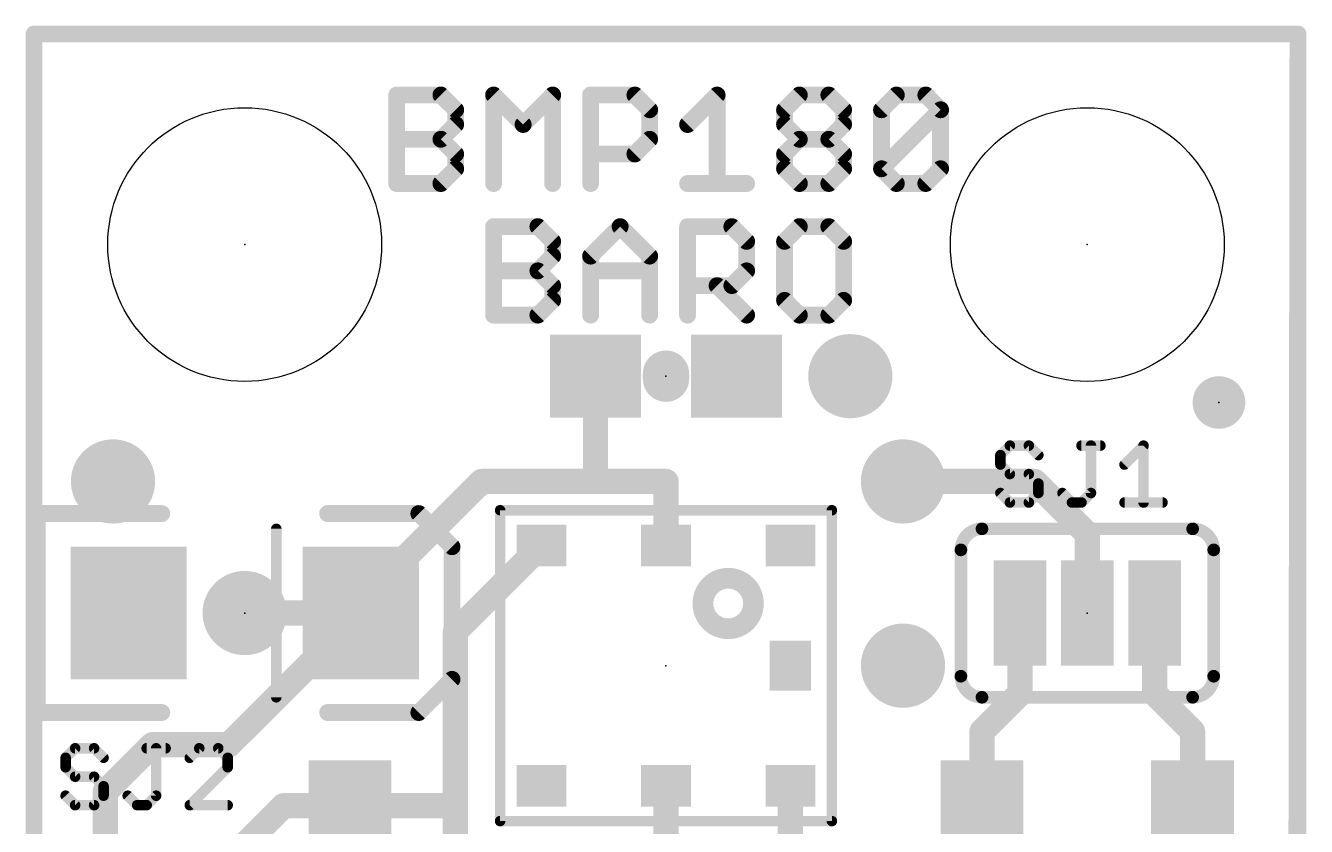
# Model space of a CAD drawing. Extents: x -25.4 to 15.3, y -10.2 to 15.3.
# Drawn here: x -0.1 to 15.34, y 5.68 to 15.34 of the extents above; entities that cross this region are included whole.
import ezdxf

# ---------------------------------------------------------------- set-up
doc = ezdxf.new("R2010")
doc.units = 0
for name, color, linetype in [('1', 12, 'CONTINUOUS'), ('18', 110, 'CONTINUOUS'), ('20', 53, 'CONTINUOUS'), ('21', 41, 'CONTINUOUS'), ('23', 53, 'CONTINUOUS')]:
    doc.layers.add(name, color=color, linetype=linetype)

# ---------------------------------------------------------------- blocks, each defined once
blk = doc.blocks.new('RECT')
blk.add_solid([(-0.5, -0.5), (0.5, -0.5), (-0.5, 0.5), (0.5, 0.5)])
blk = doc.blocks.new('PIE')
at = {"const_width": 0.5}
blk.add_lwpolyline([(0, -0.25, 1), (0, 0.25, 1), (0, -0.25)], format="xyb", dxfattribs=at)
blk = doc.blocks.new('ROUNDV')
at = {"const_width": 0.5}
blk.add_lwpolyline([(0, -0.25, 1), (0, 0.25, 1), (0, -0.25)], format="xyb", dxfattribs=at)

msp = doc.modelspace()

# ---------------------------------------------------------------- linework, layer by layer
at = {"layer": '1'}
for points, const_width in [([(0, 15.24), (0, 0)], 0.2032), ([(15.24, 15.24), (0, 15.24)], 0.2032), ([(15.24, 0), (15.24, 15.24)], 0.2032), ([(6.77, 11.1125), (6.77, 9.8425)], 0.3048), ([(3.94, 8.385), (5.3975, 9.8425)], 0.3048), ([(5.3975, 9.8425), (6.77, 9.8425)], 0.3048), ([(6.77, 9.8425), (7.62, 9.8425)], 0.3048), ([(7.62, 9.07), (7.62, 9.8425)], 0.3048), ([(10.4775, 9.8425), (12.065, 9.8425)], 0.3048), ([(12.065, 9.8425), (12.7, 9.2075)], 0.3048), ([(12.7, 9.2075), (12.7, 8.255)], 0.3048), ([(6.12, 9.07), (5.08, 8.03)], 0.3048), ([(3.94, 8.255), (3.94, 8.385)], 0.3048), ([(2.3525, 6.6675), (3.94, 8.255)], 0.3048), ([(2.54, 8.255), (3.94, 8.255)], 0.3048), ([(11.8872, 8.255), (11.8872, 7.2835)], 0.3048), ([(13.5128, 8.255), (13.5128, 7.2835)], 0.3048), ([(5.08, 8.03), (5.08, 6.35)], 0.3048), ([(11.43, 6.8262), (11.8872, 7.2835)], 0.3048), ([(13.97, 6.8262), (13.5128, 7.2835)], 0.3048), ([(11.43, 5.93), (11.43, 6.8262)], 0.3048), ([(13.97, 5.93), (13.97, 6.8262)], 0.3048), ([(0.8581, 6.0968), (1.4287, 6.6675)], 0.3048), ([(1.4287, 6.6675), (2.3525, 6.6675)], 0.3048), ([(5.08, 5.93), (5.08, 6.35)], 0.3048), ([(0.8581, 4.6037), (0.8581, 6.0968)], 0.3048), ([(7.62, 6.17), (7.62, 3.81)], 0.3048), ([(9.12, 6.17), (9.12, 4.85)], 0.3048), ([(3.009, 5.93), (2.54, 5.461)], 0.3048), ([(3.81, 5.93), (3.009, 5.93)], 0.3048), ([(3.81, 5.93), (5.08, 5.93)], 0.3048), ([(5.08, 5.93), (5.08, 5.08)], 0.3048)]:
    msp.add_lwpolyline(points, dxfattribs=dict(at, const_width=const_width))
for points, const_width in [([(0.0508, 15.24, 1), (-0.0508, 15.24)], 0.1016), ([(0, 15.2908, 1), (0, 15.1892)], 0.1016), ([(15.2908, 15.24, 1), (15.1892, 15.24)], 0.1016), ([(15.24, 15.1892, 1), (15.24, 15.2908)], 0.1016), ([(6.8462, 11.1125, 1), (6.6938, 11.1125)], 0.1524), ([(5.3975, 9.9187, 1), (5.3975, 9.7663)], 0.1524), ([(5.4514, 9.7886, 1), (5.3436, 9.8964)], 0.1524), ([(6.77, 9.9187, 1), (6.77, 9.7663)], 0.1524), ([(6.6938, 9.8425, 1), (6.8462, 9.8425)], 0.1524), ([(6.77, 9.7663, 1), (6.77, 9.9187)], 0.1524), ([(7.6962, 9.8425, 1), (7.5438, 9.8425)], 0.1524), ([(7.62, 9.7663, 1), (7.62, 9.9187)], 0.1524), ([(10.4775, 9.9187, 1), (10.4775, 9.7663)], 0.1524), ([(12.1189, 9.8964, 1), (12.0111, 9.7886)], 0.1524), ([(12.065, 9.7663, 1), (12.065, 9.9187)], 0.1524), ([(12.7762, 9.2075, 1), (12.6238, 9.2075)], 0.1524), ([(12.6461, 9.1536, 1), (12.7539, 9.2614)], 0.1524), ([(6.1739, 9.0161, 1), (6.0661, 9.1239)], 0.1524), ([(7.5438, 9.07, 1), (7.6962, 9.07)], 0.1524), ([(4.0162, 8.385, 1), (3.8638, 8.385)], 0.1524), ([(3.8861, 8.4389, 1), (3.9939, 8.3311)], 0.1524), ([(2.54, 8.3312, 1), (2.54, 8.1788)], 0.1524), ([(3.9939, 8.2011, 1), (3.8861, 8.3089)], 0.1524), ([(3.94, 8.1788, 1), (3.94, 8.3312)], 0.1524), ([(11.9634, 8.255, 1), (11.811, 8.255)], 0.1524), ([(13.589, 8.255, 1), (13.4366, 8.255)], 0.1524), ([(3.8638, 8.255, 1), (4.0162, 8.255)], 0.1524), ([(12.6238, 8.255, 1), (12.7762, 8.255)], 0.1524), ([(5.1562, 8.03, 1), (5.0038, 8.03)], 0.1524), ([(5.0261, 8.0839, 1), (5.1339, 7.9761)], 0.1524), ([(11.9411, 7.2296, 1), (11.8333, 7.3373)], 0.1524), ([(13.5667, 7.3373, 1), (13.4589, 7.2296)], 0.1524), ([(11.811, 7.2835, 1), (11.9634, 7.2835)], 0.1524), ([(13.4366, 7.2835, 1), (13.589, 7.2835)], 0.1524), ([(11.5062, 6.8262, 1), (11.3538, 6.8262)], 0.1524), ([(11.3761, 6.8801, 1), (11.4839, 6.7724)], 0.1524), ([(14.0462, 6.8262, 1), (13.8938, 6.8262)], 0.1524), ([(13.9161, 6.7724, 1), (14.0239, 6.8801)], 0.1524), ([(1.4287, 6.7437, 1), (1.4287, 6.5913)], 0.1524), ([(1.4826, 6.6136, 1), (1.3749, 6.7214)], 0.1524), ([(2.2986, 6.7214, 1), (2.4064, 6.6136)], 0.1524), ([(2.3525, 6.5913, 1), (2.3525, 6.7437)], 0.1524), ([(5.1562, 6.35, 1), (5.0038, 6.35)], 0.1524), ([(5.0038, 6.35, 1), (5.1562, 6.35)], 0.1524), ([(0.9343, 6.0968, 1), (0.7819, 6.0968)], 0.1524), ([(0.8042, 6.1507, 1), (0.912, 6.043)], 0.1524), ([(7.6962, 6.17, 1), (7.5438, 6.17)], 0.1524), ([(9.1962, 6.17, 1), (9.0438, 6.17)], 0.1524), ([(3.009, 6.0062, 1), (3.009, 5.8538)], 0.1524), ([(3.0629, 5.8761, 1), (2.9551, 5.9839)], 0.1524), ([(3.81, 6.0062, 1), (3.81, 5.8538)], 0.1524), ([(3.81, 5.8538, 1), (3.81, 6.0062)], 0.1524), ([(5.1562, 5.93, 1), (5.0038, 5.93)], 0.1524), ([(5.08, 5.8538, 1), (5.08, 6.0062)], 0.1524), ([(5.0038, 5.93, 1), (5.1562, 5.93)], 0.1524), ([(11.3538, 5.93, 1), (11.5062, 5.93)], 0.1524), ([(13.8938, 5.93, 1), (14.0462, 5.93)], 0.1524)]:
    msp.add_lwpolyline(points, format="xyb", dxfattribs=dict(at, const_width=const_width))
at = {"layer": '20', "const_width": 0.2032}
for points in [[(15.24, 15.24), (0, 15.24)], [(0, 15.24), (0, 0)], [(15.22, 0), (15.24, 15.24)]]:
    msp.add_lwpolyline(points, dxfattribs=at)
at = {"layer": '20', "const_width": 0.1016}
for points in [[(0, 15.2908, 1), (0, 15.1892)], [(0.0508, 15.24, 1), (-0.0508, 15.24)], [(15.2908, 15.2399, 1), (15.1892, 15.2401)], [(15.24, 15.1892, 1), (15.24, 15.2908)]]:
    msp.add_lwpolyline(points, format="xyb", dxfattribs=at)
at = {"layer": '20'}
for centre in [(2.54, 12.7), (12.7, 12.7)]:
    msp.add_circle(centre, 1.651, dxfattribs=at)
at = {"layer": '21'}
for points, const_width in [([(4.3722, 13.4366), (4.3722, 14.5043)], 0.2032), ([(4.3722, 14.5043), (4.906, 14.5043)], 0.2032), ([(4.906, 14.5043), (5.084, 14.3264)], 0.2032), ([(5.5415, 13.4366), (5.5415, 14.5043)], 0.2032), ([(5.5415, 14.5043), (5.8975, 14.1484)], 0.2032), ([(5.8975, 14.1484), (6.2534, 14.5043)], 0.2032), ([(6.2534, 14.5043), (6.2534, 13.4366)], 0.2032), ([(6.7109, 13.4366), (6.7109, 14.5043)], 0.2032), ([(6.7109, 14.5043), (7.2448, 14.5043)], 0.2032), ([(7.2448, 14.5043), (7.4228, 14.3264)], 0.2032), ([(7.8803, 14.1484), (8.2362, 14.5043)], 0.2032), ([(8.2362, 14.5043), (8.2362, 13.4366)], 0.2032), ([(9.0497, 14.3264), (9.2277, 14.5043)], 0.2032), ([(9.2277, 14.5043), (9.5836, 14.5043)], 0.2032), ([(9.5836, 14.5043), (9.7615, 14.3264)], 0.2032), ([(10.2191, 14.3264), (10.3971, 14.5043)], 0.2032), ([(10.3971, 14.5043), (10.753, 14.5043)], 0.2032), ([(10.753, 14.5043), (10.9309, 14.3264)], 0.2032), ([(5.084, 14.3264), (5.084, 14.1484)], 0.2032), ([(7.4228, 14.3264), (7.4228, 13.9705)], 0.2032), ([(9.0497, 14.1484), (9.0497, 14.3264)], 0.2032), ([(9.7615, 14.3264), (9.7615, 14.1484)], 0.2032), ([(10.2191, 13.6146), (10.2191, 14.3264)], 0.2032), ([(10.2191, 13.6146), (10.9309, 14.3264)], 0.2032), ([(10.9309, 14.3264), (10.9309, 13.6146)], 0.2032), ([(5.084, 14.1484), (4.906, 13.9705)], 0.2032), ([(9.2277, 13.9705), (9.0497, 14.1484)], 0.2032), ([(9.7615, 14.1484), (9.5836, 13.9705)], 0.2032), ([(4.3722, 13.9705), (4.906, 13.9705)], 0.2032), ([(4.906, 13.9705), (5.084, 13.7925)], 0.2032), ([(7.4228, 13.9705), (7.2448, 13.7925)], 0.2032), ([(9.0497, 13.7925), (9.2277, 13.9705)], 0.2032), ([(9.2277, 13.9705), (9.5836, 13.9705)], 0.2032), ([(9.5836, 13.9705), (9.7615, 13.7925)], 0.2032), ([(5.084, 13.7925), (5.084, 13.6146)], 0.2032), ([(7.2448, 13.7925), (6.7109, 13.7925)], 0.2032), ([(9.0497, 13.6146), (9.0497, 13.7925)], 0.2032), ([(9.7615, 13.7925), (9.7615, 13.6146)], 0.2032), ([(5.084, 13.6146), (4.906, 13.4366)], 0.2032), ([(9.2277, 13.4366), (9.0497, 13.6146)], 0.2032), ([(9.7615, 13.6146), (9.5836, 13.4366)], 0.2032), ([(10.3971, 13.4366), (10.2191, 13.6146)], 0.2032), ([(10.9309, 13.6146), (10.753, 13.4366)], 0.2032), ([(4.906, 13.4366), (4.3722, 13.4366)], 0.2032), ([(7.8803, 13.4366), (8.5922, 13.4366)], 0.2032), ([(9.5836, 13.4366), (9.2277, 13.4366)], 0.2032), ([(10.753, 13.4366), (10.3971, 13.4366)], 0.2032), ([(5.5416, 11.8491), (5.5416, 12.9168)], 0.2032), ([(5.5416, 12.9168), (6.0754, 12.9168)], 0.2032), ([(6.0754, 12.9168), (6.2534, 12.7389)], 0.2032), ([(6.711, 12.5609), (7.0669, 12.9168)], 0.2032), ([(7.0669, 12.9168), (7.4228, 12.5609)], 0.2032), ([(7.8803, 11.8491), (7.8803, 12.9168)], 0.2032), ([(7.8803, 12.9168), (8.4142, 12.9168)], 0.2032), ([(8.4142, 12.9168), (8.5922, 12.7389)], 0.2032), ([(9.2277, 12.9168), (9.0497, 12.7389)], 0.2032), ([(9.5836, 12.9168), (9.2277, 12.9168)], 0.2032), ([(9.7615, 12.7389), (9.5836, 12.9168)], 0.2032), ([(6.2534, 12.7389), (6.2534, 12.5609)], 0.2032), ([(8.5922, 12.7389), (8.5922, 12.383)], 0.2032), ([(9.0497, 12.7389), (9.0497, 12.0271)], 0.2032), ([(9.7615, 12.0271), (9.7615, 12.7389)], 0.2032), ([(6.2534, 12.5609), (6.0754, 12.383)], 0.2032), ([(6.711, 11.8491), (6.711, 12.5609)], 0.2032), ([(7.4228, 12.5609), (7.4228, 11.8491)], 0.2032), ([(5.5416, 12.383), (6.0754, 12.383)], 0.2032), ([(6.0754, 12.383), (6.2534, 12.205)], 0.2032), ([(6.711, 12.383), (7.4228, 12.383)], 0.2032), ([(8.5922, 12.383), (8.4142, 12.205)], 0.2032), ([(6.2534, 12.205), (6.2534, 12.0271)], 0.2032), ([(8.4142, 12.205), (7.8803, 12.205)], 0.2032), ([(8.2363, 12.205), (8.5922, 11.8491)], 0.2032), ([(6.2534, 12.0271), (6.0754, 11.8491)], 0.2032), ([(9.0497, 12.0271), (9.2277, 11.8491)], 0.2032), ([(9.5836, 11.8491), (9.7615, 12.0271)], 0.2032), ([(6.0754, 11.8491), (5.5416, 11.8491)], 0.2032), ([(9.2277, 11.8491), (9.5836, 11.8491)], 0.2032), ([(7.62, 11.143), (7.62, 11.082)], 0.5588), ([(11.7666, 10.2749), (11.6523, 10.1605)], 0.127), ([(11.6523, 10.1605), (11.6523, 10.0461)], 0.127), ([(11.9954, 10.2749), (11.7666, 10.2749)], 0.127), ([(12.1098, 10.1605), (11.9954, 10.2749)], 0.127), ([(12.6295, 10.2749), (12.8583, 10.2749)], 0.127), ([(12.7439, 9.7029), (12.7439, 10.2749)], 0.127), ([(13.1491, 10.0461), (13.3779, 10.2749)], 0.127), ([(13.3779, 10.2749), (13.3779, 9.5885)], 0.127), ([(11.6523, 10.0461), (11.7666, 9.9317)], 0.127), ([(11.7666, 9.9317), (11.9954, 9.9317)], 0.127), ([(11.9954, 9.9317), (12.1098, 9.8173)], 0.127), ([(11.7666, 9.5885), (11.6523, 9.7029)], 0.127), ([(12.1098, 9.7029), (11.9954, 9.5885)], 0.127), ([(12.1098, 9.8173), (12.1098, 9.7029)], 0.127), ([(12.4007, 9.7029), (12.5151, 9.5885)], 0.127), ([(12.6295, 9.5885), (12.7439, 9.7029)], 0.127), ([(11.9954, 9.5885), (11.7666, 9.5885)], 0.127), ([(12.5151, 9.5885), (12.6295, 9.5885)], 0.127), ([(13.1491, 9.5885), (13.6067, 9.5885)], 0.127), ([(0.04, 7.055), (0.04, 9.455)], 0.2032), ([(0.04, 9.455), (1.54, 9.455)], 0.2032), ([(4.64, 9.455), (3.54, 9.455)], 0.2032), ([(5.04, 9.055), (4.64, 9.455)], 0.2032), ([(5.62, 9.495), (5.62, 5.745)], 0.127), ([(9.62, 9.495), (5.62, 9.495)], 0.127), ([(9.62, 5.745), (9.62, 9.495)], 0.127), ([(2.921, 9.271), (2.921, 7.239)], 0.127), ([(11.43, 9.271), (13.97, 9.271)], 0.1524), ([(5.04, 7.455), (5.04, 9.055)], 0.2032), ([(11.176, 7.493), (11.176, 9.017)], 0.1524), ([(14.224, 7.493), (14.224, 9.017)], 0.1524), ([(4.64, 7.055), (5.04, 7.455)], 0.2032), ([(13.97, 7.239), (11.43, 7.239)], 0.1524), ([(1.54, 7.055), (0.04, 7.055)], 0.2032), ([(3.54, 7.055), (4.64, 7.055)], 0.2032), ([(0.4954, 6.6236), (0.381, 6.5092)], 0.127), ([(0.7242, 6.6236), (0.4954, 6.6236)], 0.127), ([(0.8386, 6.5092), (0.7242, 6.6236)], 0.127), ([(1.3582, 6.6236), (1.587, 6.6236)], 0.127), ([(1.4726, 6.0516), (1.4726, 6.6236)], 0.127), ([(1.9922, 6.6236), (1.8778, 6.5092)], 0.127), ([(2.221, 6.6236), (1.9922, 6.6236)], 0.127), ([(2.3354, 6.5092), (2.221, 6.6236)], 0.127), ([(0.381, 6.5092), (0.381, 6.3948)], 0.127), ([(2.3354, 6.3948), (2.3354, 6.5092)], 0.127), ([(0.381, 6.3948), (0.4954, 6.2804)], 0.127), ([(0.4954, 6.2804), (0.7242, 6.2804)], 0.127), ([(0.7242, 6.2804), (0.8386, 6.166)], 0.127), ([(1.8778, 5.9373), (2.3354, 6.3948)], 0.127), ([(0.8386, 6.166), (0.8386, 6.0516)], 0.127), ([(0.4954, 5.9373), (0.381, 6.0516)], 0.127), ([(0.8386, 6.0516), (0.7242, 5.9373)], 0.127), ([(1.1294, 6.0516), (1.2438, 5.9373)], 0.127), ([(1.3582, 5.9373), (1.4726, 6.0516)], 0.127), ([(0.7242, 5.9373), (0.4954, 5.9373)], 0.127), ([(1.2438, 5.9373), (1.3582, 5.9373)], 0.127), ([(2.3354, 5.9373), (1.8778, 5.9373)], 0.127), ([(5.62, 5.745), (9.62, 5.745)], 0.127)]:
    msp.add_lwpolyline(points, dxfattribs=dict(at, const_width=const_width))
for points, const_width in [([(4.423, 14.5043, 1), (4.3214, 14.5043)], 0.1016), ([(4.3722, 14.5551, 1), (4.3722, 14.4535)], 0.1016), ([(4.9419, 14.5402, 1), (4.8701, 14.4684)], 0.1016), ([(4.906, 14.4535, 1), (4.906, 14.5551)], 0.1016), ([(5.5775, 14.5402, 1), (5.5056, 14.4684)], 0.1016), ([(5.5923, 14.5043, 1), (5.4908, 14.5043)], 0.1016), ([(6.3042, 14.5043, 1), (6.2026, 14.5043)], 0.1016), ([(6.2893, 14.4684, 1), (6.2174, 14.5402)], 0.1016), ([(6.7617, 14.5043, 1), (6.6601, 14.5043)], 0.1016), ([(6.7109, 14.5551, 1), (6.7109, 14.4535)], 0.1016), ([(7.2807, 14.5402, 1), (7.2089, 14.4684)], 0.1016), ([(7.2448, 14.4535, 1), (7.2448, 14.5551)], 0.1016), ([(8.287, 14.5043, 1), (8.1854, 14.5043)], 0.1016), ([(8.2722, 14.4684, 1), (8.2003, 14.5402)], 0.1016), ([(9.2277, 14.5551, 1), (9.2277, 14.4535)], 0.1016), ([(9.2636, 14.4684, 1), (9.1918, 14.5402)], 0.1016), ([(9.6195, 14.5402, 1), (9.5477, 14.4684)], 0.1016), ([(9.5836, 14.4535, 1), (9.5836, 14.5551)], 0.1016), ([(10.3971, 14.5551, 1), (10.3971, 14.4535)], 0.1016), ([(10.433, 14.4684, 1), (10.3612, 14.5402)], 0.1016), ([(10.7889, 14.5402, 1), (10.7171, 14.4684)], 0.1016), ([(10.753, 14.4535, 1), (10.753, 14.5551)], 0.1016), ([(5.1348, 14.3264, 1), (5.0332, 14.3264)], 0.1016), ([(5.048, 14.2904, 1), (5.1199, 14.3623)], 0.1016), ([(7.4736, 14.3264, 1), (7.372, 14.3264)], 0.1016), ([(7.3868, 14.2904, 1), (7.4587, 14.3623)], 0.1016), ([(9.1005, 14.3264, 1), (8.9989, 14.3264)], 0.1016), ([(9.0138, 14.3623, 1), (9.0857, 14.2904)], 0.1016), ([(9.8123, 14.3264, 1), (9.7107, 14.3264)], 0.1016), ([(9.7256, 14.2904, 1), (9.7975, 14.3623)], 0.1016), ([(10.2699, 14.3264, 1), (10.1683, 14.3264)], 0.1016), ([(10.1832, 14.3623, 1), (10.2551, 14.2904)], 0.1016), ([(10.9817, 14.3264, 1), (10.8801, 14.3264)], 0.1016), ([(10.9669, 14.2904, 1), (10.895, 14.3623)], 0.1016), ([(10.895, 14.2904, 1), (10.9669, 14.3623)], 0.1016), ([(5.1199, 14.1125, 1), (5.048, 14.1843)], 0.1016), ([(5.8615, 14.1843, 1), (5.9334, 14.1125)], 0.1016), ([(5.8615, 14.1125, 1), (5.9334, 14.1843)], 0.1016), ([(7.8444, 14.1843, 1), (7.9163, 14.1125)], 0.1016), ([(9.0857, 14.1843, 1), (9.0138, 14.1125)], 0.1016), ([(9.7975, 14.1125, 1), (9.7256, 14.1843)], 0.1016), ([(4.3722, 14.0213, 1), (4.3722, 13.9197)], 0.1016), ([(4.9419, 14.0064, 1), (4.8701, 13.9345)], 0.1016), ([(4.8701, 14.0064, 1), (4.9419, 13.9345)], 0.1016), ([(4.906, 13.9197, 1), (4.906, 14.0213)], 0.1016), ([(5.0332, 14.1484, 1), (5.1348, 14.1484)], 0.1016), ([(7.4587, 13.9345, 1), (7.3868, 14.0064)], 0.1016), ([(8.9989, 14.1484, 1), (9.1005, 14.1484)], 0.1016), ([(9.2277, 14.0213, 1), (9.2277, 13.9197)], 0.1016), ([(9.2636, 13.9345, 1), (9.1918, 14.0064)], 0.1016), ([(9.1918, 13.9345, 1), (9.2636, 14.0064)], 0.1016), ([(9.6195, 14.0064, 1), (9.5477, 13.9345)], 0.1016), ([(9.5477, 14.0064, 1), (9.6195, 13.9345)], 0.1016), ([(9.5836, 13.9197, 1), (9.5836, 14.0213)], 0.1016), ([(9.7107, 14.1484, 1), (9.8123, 14.1484)], 0.1016), ([(7.372, 13.9705, 1), (7.4736, 13.9705)], 0.1016), ([(5.1348, 13.7925, 1), (5.0332, 13.7925)], 0.1016), ([(5.048, 13.7566, 1), (5.1199, 13.8284)], 0.1016), ([(6.7109, 13.8433, 1), (6.7109, 13.7417)], 0.1016), ([(7.2089, 13.8284, 1), (7.2807, 13.7566)], 0.1016), ([(7.2448, 13.7417, 1), (7.2448, 13.8433)], 0.1016), ([(9.1005, 13.7925, 1), (8.9989, 13.7925)], 0.1016), ([(9.0138, 13.8284, 1), (9.0857, 13.7566)], 0.1016), ([(9.8123, 13.7925, 1), (9.7107, 13.7925)], 0.1016), ([(9.7256, 13.7566, 1), (9.7975, 13.8284)], 0.1016), ([(5.0332, 13.6146, 1), (5.1348, 13.6146)], 0.1016), ([(5.1199, 13.5786, 1), (5.048, 13.6505)], 0.1016), ([(9.0857, 13.6505, 1), (9.0138, 13.5786)], 0.1016), ([(8.9989, 13.6146, 1), (9.1005, 13.6146)], 0.1016), ([(9.7107, 13.6146, 1), (9.8123, 13.6146)], 0.1016), ([(9.7975, 13.5786, 1), (9.7256, 13.6505)], 0.1016), ([(10.2551, 13.6505, 1), (10.1832, 13.5786)], 0.1016), ([(10.1832, 13.6505, 1), (10.2551, 13.5786)], 0.1016), ([(10.1683, 13.6146, 1), (10.2699, 13.6146)], 0.1016), ([(10.8801, 13.6146, 1), (10.9817, 13.6146)], 0.1016), ([(10.9669, 13.5786, 1), (10.895, 13.6505)], 0.1016), ([(4.3722, 13.4874, 1), (4.3722, 13.3858)], 0.1016), ([(4.3214, 13.4366, 1), (4.423, 13.4366)], 0.1016), ([(4.8701, 13.4725, 1), (4.9419, 13.4007)], 0.1016), ([(4.906, 13.3858, 1), (4.906, 13.4874)], 0.1016), ([(5.4908, 13.4366, 1), (5.5923, 13.4366)], 0.1016), ([(6.2026, 13.4366, 1), (6.3042, 13.4366)], 0.1016), ([(6.6601, 13.4366, 1), (6.7617, 13.4366)], 0.1016), ([(7.8803, 13.4874, 1), (7.8803, 13.3858)], 0.1016), ([(8.1854, 13.4366, 1), (8.287, 13.4366)], 0.1016), ([(8.5922, 13.3858, 1), (8.5922, 13.4874)], 0.1016), ([(9.2277, 13.4874, 1), (9.2277, 13.3858)], 0.1016), ([(9.1918, 13.4007, 1), (9.2636, 13.4725)], 0.1016), ([(9.5477, 13.4725, 1), (9.6195, 13.4007)], 0.1016), ([(9.5836, 13.3858, 1), (9.5836, 13.4874)], 0.1016), ([(10.3971, 13.4874, 1), (10.3971, 13.3858)], 0.1016), ([(10.3612, 13.4007, 1), (10.433, 13.4725)], 0.1016), ([(10.7171, 13.4725, 1), (10.7889, 13.4007)], 0.1016), ([(10.753, 13.3858, 1), (10.753, 13.4874)], 0.1016), ([(5.5924, 12.9168, 1), (5.4908, 12.9168)], 0.1016), ([(5.5416, 12.9676, 1), (5.5416, 12.866)], 0.1016), ([(6.1113, 12.9527, 1), (6.0395, 12.8809)], 0.1016), ([(6.0754, 12.866, 1), (6.0754, 12.9676)], 0.1016), ([(7.1028, 12.9527, 1), (7.0309, 12.8809)], 0.1016), ([(7.1028, 12.8809, 1), (7.0309, 12.9527)], 0.1016), ([(7.9311, 12.9168, 1), (7.8295, 12.9168)], 0.1016), ([(7.8803, 12.9676, 1), (7.8803, 12.866)], 0.1016), ([(8.4501, 12.9527, 1), (8.3783, 12.8809)], 0.1016), ([(8.4142, 12.866, 1), (8.4142, 12.9676)], 0.1016), ([(9.2277, 12.9676, 1), (9.2277, 12.866)], 0.1016), ([(9.2636, 12.8809, 1), (9.1918, 12.9527)], 0.1016), ([(9.6195, 12.9527, 1), (9.5477, 12.8809)], 0.1016), ([(9.5836, 12.866, 1), (9.5836, 12.9676)], 0.1016), ([(6.3042, 12.7389, 1), (6.2026, 12.7389)], 0.1016), ([(6.2174, 12.7029, 1), (6.2893, 12.7748)], 0.1016), ([(8.643, 12.7389, 1), (8.5414, 12.7389)], 0.1016), ([(8.5562, 12.7029, 1), (8.6281, 12.7748)], 0.1016), ([(9.1005, 12.7389, 1), (8.9989, 12.7389)], 0.1016), ([(9.0138, 12.7748, 1), (9.0857, 12.7029)], 0.1016), ([(9.8124, 12.7389, 1), (9.7107, 12.7389)], 0.1016), ([(9.7256, 12.7029, 1), (9.7975, 12.7748)], 0.1016), ([(6.2026, 12.5609, 1), (6.3042, 12.5609)], 0.1016), ([(6.2893, 12.525, 1), (6.2174, 12.5968)], 0.1016), ([(6.675, 12.5968, 1), (6.7469, 12.525)], 0.1016), ([(6.7618, 12.5609, 1), (6.6602, 12.5609)], 0.1016), ([(7.4736, 12.5609, 1), (7.372, 12.5609)], 0.1016), ([(7.3868, 12.525, 1), (7.4587, 12.5968)], 0.1016), ([(5.5416, 12.4338, 1), (5.5416, 12.3322)], 0.1016), ([(6.1113, 12.4189, 1), (6.0395, 12.347)], 0.1016), ([(6.0395, 12.4189, 1), (6.1113, 12.347)], 0.1016), ([(6.0754, 12.3322, 1), (6.0754, 12.4338)], 0.1016), ([(6.711, 12.4338, 1), (6.711, 12.3322)], 0.1016), ([(7.4228, 12.3322, 1), (7.4228, 12.4338)], 0.1016), ([(8.5414, 12.383, 1), (8.643, 12.383)], 0.1016), ([(8.6281, 12.347, 1), (8.5562, 12.4189)], 0.1016), ([(6.3042, 12.205, 1), (6.2026, 12.205)], 0.1016), ([(6.2174, 12.1691, 1), (6.2893, 12.2409)], 0.1016), ([(7.8803, 12.2558, 1), (7.8803, 12.1542)], 0.1016), ([(8.2722, 12.2409, 1), (8.2003, 12.1691)], 0.1016), ([(8.3783, 12.2409, 1), (8.4501, 12.1691)], 0.1016), ([(8.4142, 12.1542, 1), (8.4142, 12.2558)], 0.1016), ([(6.2026, 12.0271, 1), (6.3042, 12.0271)], 0.1016), ([(6.2893, 11.9911, 1), (6.2174, 12.063)], 0.1016), ([(9.0857, 12.063, 1), (9.0138, 11.9911)], 0.1016), ([(8.9989, 12.0271, 1), (9.1005, 12.0271)], 0.1016), ([(9.7107, 12.0271, 1), (9.8124, 12.0271)], 0.1016), ([(9.7975, 11.9911, 1), (9.7256, 12.063)], 0.1016), ([(5.5416, 11.8999, 1), (5.5416, 11.7983)], 0.1016), ([(5.4908, 11.8491, 1), (5.5924, 11.8491)], 0.1016), ([(6.0395, 11.885, 1), (6.1113, 11.8132)], 0.1016), ([(6.0754, 11.7983, 1), (6.0754, 11.8999)], 0.1016), ([(6.6602, 11.8491, 1), (6.7618, 11.8491)], 0.1016), ([(7.372, 11.8491, 1), (7.4736, 11.8491)], 0.1016), ([(7.8295, 11.8491, 1), (7.9311, 11.8491)], 0.1016), ([(8.5562, 11.8132, 1), (8.6281, 11.885)], 0.1016), ([(9.2277, 11.8999, 1), (9.2277, 11.7983)], 0.1016), ([(9.1918, 11.8132, 1), (9.2636, 11.885)], 0.1016), ([(9.5477, 11.885, 1), (9.6195, 11.8132)], 0.1016), ([(9.5836, 11.7983, 1), (9.5836, 11.8999)], 0.1016), ([(7.7597, 11.143, 1), (7.4803, 11.143)], 0.2794), ([(7.4803, 11.082, 1), (7.7597, 11.082)], 0.2794), ([(11.684, 10.1605, 1), (11.6205, 10.1605)], 0.0635), ([(11.6298, 10.1829, 1), (11.6747, 10.138)], 0.0635), ([(11.7666, 10.3066, 1), (11.7666, 10.2431)], 0.0635), ([(11.7891, 10.2524, 1), (11.7442, 10.2973)], 0.0635), ([(12.0179, 10.2973, 1), (11.973, 10.2524)], 0.0635), ([(11.9954, 10.2431, 1), (11.9954, 10.3066)], 0.0635), ([(12.0874, 10.138, 1), (12.1323, 10.1829)], 0.0635), ([(12.6295, 10.3066, 1), (12.6295, 10.2431)], 0.0635), ([(12.7756, 10.2749, 1), (12.7121, 10.2749)], 0.0635), ([(12.8583, 10.2431, 1), (12.8583, 10.3066)], 0.0635), ([(13.4096, 10.2749, 1), (13.3461, 10.2749)], 0.0635), ([(13.4003, 10.2524, 1), (13.3554, 10.2973)], 0.0635), ([(11.6205, 10.0461, 1), (11.684, 10.0461)], 0.0635), ([(11.6747, 10.0685, 1), (11.6298, 10.0236)], 0.0635), ([(13.1266, 10.0685, 1), (13.1715, 10.0236)], 0.0635), ([(11.7666, 9.9634, 1), (11.7666, 9.8999)], 0.0635), ([(11.7442, 9.9092, 1), (11.7891, 9.9541)], 0.0635), ([(12.0179, 9.9541, 1), (11.973, 9.9092)], 0.0635), ([(11.9954, 9.8999, 1), (11.9954, 9.9634)], 0.0635), ([(11.6747, 9.7253, 1), (11.6298, 9.6804)], 0.0635), ([(12.1416, 9.8173, 1), (12.0781, 9.8173)], 0.0635), ([(12.0781, 9.7029, 1), (12.1416, 9.7029)], 0.0635), ([(12.1323, 9.6804, 1), (12.0874, 9.7253)], 0.0635), ([(12.0874, 9.7948, 1), (12.1323, 9.8397)], 0.0635), ([(12.4231, 9.7253, 1), (12.3782, 9.6804)], 0.0635), ([(12.7121, 9.7029, 1), (12.7756, 9.7029)], 0.0635), ([(12.7663, 9.6804, 1), (12.7214, 9.7253)], 0.0635), ([(11.7666, 9.6203, 1), (11.7666, 9.5567)], 0.0635), ([(11.7442, 9.566, 1), (11.7891, 9.611)], 0.0635), ([(11.973, 9.611, 1), (12.0179, 9.566)], 0.0635), ([(11.9954, 9.5567, 1), (11.9954, 9.6203)], 0.0635), ([(12.5151, 9.6203, 1), (12.5151, 9.5567)], 0.0635), ([(12.4926, 9.566, 1), (12.5375, 9.611)], 0.0635), ([(12.607, 9.611, 1), (12.6519, 9.566)], 0.0635), ([(12.6295, 9.5567, 1), (12.6295, 9.6203)], 0.0635), ([(13.1491, 9.6203, 1), (13.1491, 9.5567)], 0.0635), ([(13.3461, 9.5885, 1), (13.4096, 9.5885)], 0.0635), ([(13.6067, 9.5567, 1), (13.6067, 9.6203)], 0.0635), ([(0.0908, 9.455, 1), (-0.0108, 9.455)], 0.1016), ([(0.04, 9.5058, 1), (0.04, 9.4042)], 0.1016), ([(1.54, 9.4042, 1), (1.54, 9.5058)], 0.1016), ([(3.54, 9.5058, 1), (3.54, 9.4042)], 0.1016), ([(4.6759, 9.4909, 1), (4.6041, 9.4191)], 0.1016), ([(4.64, 9.4042, 1), (4.64, 9.5058)], 0.1016), ([(5.62, 9.5268, 1), (5.62, 9.4633)], 0.0635), ([(5.6517, 9.495, 1), (5.5883, 9.495)], 0.0635), ([(9.6518, 9.495, 1), (9.5883, 9.495)], 0.0635), ([(9.62, 9.4633, 1), (9.62, 9.5268)], 0.0635), ([(2.9528, 9.271, 1), (2.8893, 9.271)], 0.0635), ([(11.43, 9.271, 0.4142), (11.176, 9.017)], 0.1524), ([(11.43, 9.3091, 1), (11.43, 9.2329)], 0.0762), ([(11.43, 9.2329, 1), (11.43, 9.3091)], 0.0762), ([(14.224, 9.017, 0.4142), (13.97, 9.271)], 0.1524), ([(13.97, 9.3091, 1), (13.97, 9.2329)], 0.0762), ([(13.97, 9.2329, 1), (13.97, 9.3091)], 0.0762), ([(5.0908, 9.055, 1), (4.9892, 9.055)], 0.1016), ([(5.0041, 9.0191, 1), (5.0759, 9.0909)], 0.1016), ([(11.2141, 9.017, 1), (11.1379, 9.017)], 0.0762), ([(11.1379, 9.017, 1), (11.2141, 9.017)], 0.0762), ([(14.2621, 9.017, 1), (14.1859, 9.017)], 0.0762), ([(14.1859, 9.017, 1), (14.2621, 9.017)], 0.0762), ([(8.37, 8.245, 1), (8.37, 8.495, 1), (8.37, 8.245)], 0.6096), ([(8.37, 8.245, 1), (8.37, 8.495, 1), (8.37, 8.245)], 0.6096), ([(11.176, 7.493, 0.4142), (11.43, 7.239)], 0.1524), ([(11.2141, 7.493, 1), (11.1379, 7.493)], 0.0762), ([(13.97, 7.239, 0.4142), (14.224, 7.493)], 0.1524), ([(14.2621, 7.493, 1), (14.1859, 7.493)], 0.0762), ([(4.9892, 7.455, 1), (5.0908, 7.455)], 0.1016), ([(5.0759, 7.4191, 1), (5.0041, 7.4909)], 0.1016), ([(11.1379, 7.493, 1), (11.2141, 7.493)], 0.0762), ([(14.1859, 7.493, 1), (14.2621, 7.493)], 0.0762), ([(2.8893, 7.239, 1), (2.9528, 7.239)], 0.0635), ([(11.43, 7.2771, 1), (11.43, 7.2009)], 0.0762), ([(11.43, 7.2009, 1), (11.43, 7.2771)], 0.0762), ([(13.97, 7.2771, 1), (13.97, 7.2009)], 0.0762), ([(13.97, 7.2009, 1), (13.97, 7.2771)], 0.0762), ([(0.04, 7.1058, 1), (0.04, 7.0042)], 0.1016), ([(-0.0108, 7.055, 1), (0.0908, 7.055)], 0.1016), ([(1.54, 7.0042, 1), (1.54, 7.1058)], 0.1016), ([(3.54, 7.1058, 1), (3.54, 7.0042)], 0.1016), ([(4.6041, 7.0909, 1), (4.6759, 7.0191)], 0.1016), ([(4.64, 7.0042, 1), (4.64, 7.1058)], 0.1016), ([(0.4954, 6.6554, 1), (0.4954, 6.5919)], 0.0635), ([(0.5178, 6.6012, 1), (0.4729, 6.6461)], 0.0635), ([(0.7466, 6.6461, 1), (0.7017, 6.6012)], 0.0635), ([(0.7242, 6.5919, 1), (0.7242, 6.6554)], 0.0635), ([(1.3582, 6.6554, 1), (1.3582, 6.5919)], 0.0635), ([(1.5044, 6.6236, 1), (1.4409, 6.6236)], 0.0635), ([(1.587, 6.5919, 1), (1.587, 6.6554)], 0.0635), ([(1.9922, 6.6554, 1), (1.9922, 6.5919)], 0.0635), ([(2.0147, 6.6012, 1), (1.9698, 6.6461)], 0.0635), ([(2.2435, 6.6461, 1), (2.1986, 6.6012)], 0.0635), ([(2.221, 6.5919, 1), (2.221, 6.6554)], 0.0635), ([(0.4128, 6.5092, 1), (0.3493, 6.5092)], 0.0635), ([(0.3585, 6.5317, 1), (0.4035, 6.4868)], 0.0635), ([(0.8161, 6.4868, 1), (0.861, 6.5317)], 0.0635), ([(1.8554, 6.5317, 1), (1.9003, 6.4868)], 0.0635), ([(2.3672, 6.5092, 1), (2.3037, 6.5092)], 0.0635), ([(2.313, 6.4868, 1), (2.3579, 6.5317)], 0.0635), ([(0.4035, 6.4173, 1), (0.3585, 6.3724)], 0.0635), ([(0.3493, 6.3948, 1), (0.4128, 6.3948)], 0.0635), ([(0.4954, 6.3122, 1), (0.4954, 6.2487)], 0.0635), ([(0.4729, 6.258, 1), (0.5178, 6.3029)], 0.0635), ([(0.7466, 6.3029, 1), (0.7017, 6.258)], 0.0635), ([(0.7242, 6.2487, 1), (0.7242, 6.3122)], 0.0635), ([(2.3037, 6.3948, 1), (2.3672, 6.3948)], 0.0635), ([(2.3579, 6.3724, 1), (2.313, 6.4173)], 0.0635), ([(0.8703, 6.166, 1), (0.8068, 6.166)], 0.0635), ([(0.8161, 6.1436, 1), (0.861, 6.1885)], 0.0635), ([(0.4035, 6.0741, 1), (0.3585, 6.0292)], 0.0635), ([(0.8068, 6.0516, 1), (0.8703, 6.0516)], 0.0635), ([(0.861, 6.0292, 1), (0.8161, 6.0741)], 0.0635), ([(1.1519, 6.0741, 1), (1.107, 6.0292)], 0.0635), ([(1.4409, 6.0516, 1), (1.5044, 6.0516)], 0.0635), ([(1.4951, 6.0292, 1), (1.4502, 6.0741)], 0.0635), ([(0.4954, 5.969, 1), (0.4954, 5.9055)], 0.0635), ([(0.4729, 5.9148, 1), (0.5178, 5.9597)], 0.0635), ([(0.7017, 5.9597, 1), (0.7466, 5.9148)], 0.0635), ([(0.7242, 5.9055, 1), (0.7242, 5.969)], 0.0635), ([(1.2438, 5.969, 1), (1.2438, 5.9055)], 0.0635), ([(1.2214, 5.9148, 1), (1.2663, 5.9597)], 0.0635), ([(1.3358, 5.9597, 1), (1.3807, 5.9148)], 0.0635), ([(1.3582, 5.9055, 1), (1.3582, 5.969)], 0.0635), ([(1.8778, 5.969, 1), (1.8778, 5.9055)], 0.0635), ([(1.8554, 5.9597, 1), (1.9003, 5.9148)], 0.0635), ([(2.3354, 5.9055, 1), (2.3354, 5.969)], 0.0635), ([(5.62, 5.7767, 1), (5.62, 5.7133)], 0.0635), ([(5.5883, 5.745, 1), (5.6517, 5.745)], 0.0635), ([(9.5883, 5.745, 1), (9.6518, 5.745)], 0.0635), ([(9.62, 5.7133, 1), (9.62, 5.7767)], 0.0635)]:
    msp.add_lwpolyline(points, format="xyb", dxfattribs=dict(at, const_width=const_width))
at = {"layer": '23'}
for p in [(2.54, 12.7), (12.7, 12.7), (7.62, 11.1125), (14.2875, 10.795), (2.54, 8.255), (12.7, 8.255), (7.62, 7.62)]:
    msp.add_point(p, dxfattribs=at)

# ---------------------------------------------------------------- block references
at = {"layer": '1', "xscale": 1.1}
for p in [(6.77, 11.1125), (8.47, 11.1125)]:
    msp.add_blockref('RECT', p, dxfattribs=at)
at = {"layer": '1', "xscale": 0.635}
for name, p, yscale in [('PIE', (14.2875, 10.795), 0.635), ('RECT', (11.8872, 8.255), 1.27), ('RECT', (12.7, 8.255), 1.27), ('RECT', (13.5128, 8.255), 1.27)]:
    msp.add_blockref(name, p, dxfattribs=dict(at, yscale=yscale))
at = {"layer": '1'}
for p, xscale, yscale, rotation in [((6.12, 9.07), 0.5, 0.6, 90), ((7.62, 9.07), 0.5, 0.6, 90), ((9.12, 9.07), 0.5, 0.6, 90), ((1.14, 8.255), 1.6, 1.4, 90), ((3.94, 8.255), 1.6, 1.4, 90), ((9.12, 7.62), 0.5, 0.6, 180), ((6.12, 6.17), 0.5, 0.6, 90), ((7.62, 6.17), 0.5, 0.6, 90), ((9.12, 6.17), 0.5, 0.6, 90)]:
    msp.add_blockref('RECT', p, dxfattribs=dict(at, xscale=xscale, yscale=yscale, rotation=rotation))
at = {"layer": '1', "xscale": 1.1}
for p, rotation in [((3.81, 5.93), 270), ((11.43, 5.93), 90), ((13.97, 5.93), 90)]:
    msp.add_blockref('RECT', p, dxfattribs=dict(at, rotation=rotation))
at = {"layer": '18', "xscale": 1.016, "yscale": 1.016}
for p in [(9.8425, 11.1125), (9.8425, 11.1125), (0.9525, 9.8425), (0.9525, 9.8425), (10.4775, 9.8425), (10.4775, 9.8425), (2.54, 8.255), (2.54, 8.255), (10.4775, 7.62), (10.4775, 7.62)]:
    msp.add_blockref('ROUNDV', p, dxfattribs=at)

doc.saveas('drawing.dxf')
